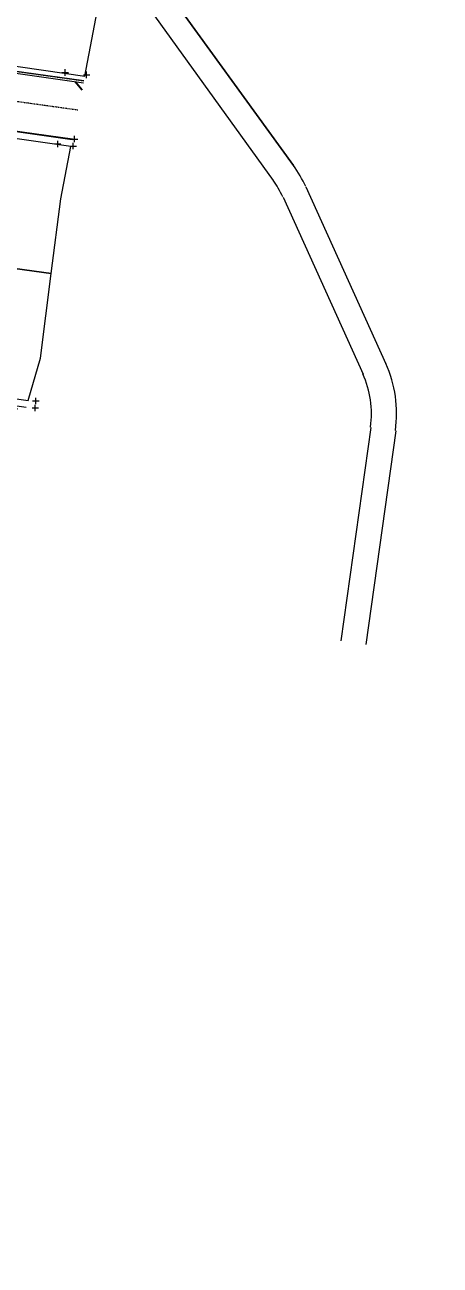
# Model space of a CAD drawing. Header units: metres. Extents: x 678 to 2349, y 417 to 1219.
# Drawn here: x 1130.1 to 1194.6, y 727.8 to 920.4 of the extents above; entities that cross this region are included whole.
import ezdxf

# ---------------------------------------------------------------- set-up
doc = ezdxf.new("R2010")
doc.units = ezdxf.units.M
doc.linetypes.add('CENTRO1', pattern=[0.44, 0.2, -0.08, 0.08, -0.08])
doc.layers.add('linea 1', color=1, linetype='Continuous')
doc.layers.add('V-NODE', color=1, linetype='Continuous')
doc.layers.add('PDF2_area escolar', color=7, linetype='Continuous', true_color=0x989898)
doc.layers.add('PDF_Geometry', color=7, linetype='Continuous', true_color=0x797979)

# ---------------------------------------------------------------- blocks, each defined once
blk = doc.blocks.new('base')
at = {"layer": 'PDF_Geometry', "lineweight": 25, "extrusion": (-0.000787417, 0.063364, 0.99799), "elevation": 0.03}
for points in [[(-314.36, -197.29), (-299.6, -195.68), (-292.74, -194.19), (-282.66, -192.11), (-274.48, -190.36), (-258.04, -185.15), (-248.03, -180.61), (-240.54, -177.71), (-228.64, -174.04), (-222.73, -172.71), (-217.38, -171.04), (-209.93, -169.25), (-202.16, -164.76), (-196.2, -160.28), (-195.07, -159.82), (-178.09, -157.46), (-154.3, -156.61), (-136.67, -154.61), (-124.44, -153.16), (-118.07, -151.47), (-100.79, -146.65), (-80.95, -140.97), (-73.38, -139.33), (-61.69, -135.82), (-40.5, -131.6), (-37.73, -130.87), (-17.66, -129.44), (1.31, -127.46), (21.09, -124.93), (41.01, -122.83), (47.38, -123.46), (63.59, -123.19), (81.4, -124.31), (85.64, -96.07), (88.7, -66.39), (92.81, -40.78), (97.16, -22.39), (100.6, -1.56), (102.48, 8.32), (109.69, 37.36), (117.53, 76.62), (126.22, 115.64), (131.51, 149.59), (134.68, 173.97), (136.92, 195.59), (139.96, 229.68), (141.56, 250.68), (142.61, 271.37), (143.25, 283.21), (147.07, 312.94), (152.58, 355.63), (153.55, 396.04), (150.87, 418.02), (151.78, 438.64), (150.96, 458.03), (151.78, 438.64), (150.87, 418.02), (153.55, 396.04), (152.58, 355.63), (147.07, 312.94), (143.25, 283.21), (142.61, 271.37), (141.56, 250.68), (139.96, 229.68), (136.92, 195.59), (134.68, 173.97), (131.51, 149.59), (126.22, 115.64), (117.53, 76.62), (109.69, 37.36), (102.48, 8.32), (100.6, -1.56), (97.16, -22.39), (92.81, -40.78), (88.7, -66.39), (85.64, -96.07), (81.4, -124.31), (63.59, -123.19), (47.38, -123.46), (41.01, -122.83), (21.09, -124.93), (1.31, -127.46), (-17.66, -129.44), (-37.73, -130.87), (-40.5, -131.6), (-61.69, -135.82), (-73.38, -139.33), (-80.95, -140.97), (-100.79, -146.65), (-118.07, -151.47), (-124.44, -153.16), (-136.67, -154.61), (-154.3, -156.61), (-178.09, -157.46), (-195.07, -159.82), (-196.2, -160.28), (-202.16, -164.76), (-209.93, -169.25), (-217.38, -171.04), (-222.73, -172.71), (-228.64, -174.04), (-240.54, -177.71), (-248.03, -180.61), (-258.04, -185.15), (-274.48, -190.36), (-282.66, -192.11), (-292.74, -194.19), (-299.6, -195.68), (-314.36, -197.29), (-312.18, -178.45), (-309.15, -157.9), (-306.88, -132.9), (-305.82, -118), (-298.64, -78.8), (-291.06, -45.08), (-282.25, -15.12), (-275.64, 10.47), (-270.32, 33.9), (-263.82, 63.16), (-258.15, 86.41), (-284.42, 123.89)], [(-255.13, 108.39), (-164.82, 94.36), (-163.42, 92.48), (-169.4, 54.06), (-171.28, 52.66), (-262.92, 66.86)], [(-253.28, 117.21), (-163.47, 103.24), (-161.54, 104.68), (-155.57, 143.05), (-157.01, 144.98), (-245.63, 158.72)], [(-289.49, 124.96), (-301.59, 152.67)], [(-285.92, 126.52), (-298.02, 154.23)], [(-299.11, 162.52), (-294.05, 195.67)], [(-302.98, 163.08), (-297.91, 196.28)]]:
    blk.add_lwpolyline(points, dxfattribs=at)
for points in [[(-242.15, 105.25), (-255.35, 107.31), (-259.3, 88.03), (-258.15, 86.41), (-257.89, 87.44), (-245.23, 85.5)], [(-287.62, 121.63), (-267.3, 92.8)], [(-236.55, 135.97), (-249.76, 137.98), (-251.39, 126.35), (-253.06, 118.25), (-239.59, 116.17)], [(-233.48, 155.73), (-245.95, 157.65), (-247.94, 151.12), (-249.76, 137.98), (-236.55, 135.97)]]:
    blk.add_lwpolyline(points, close=True, dxfattribs=at)
at = {"layer": 'PDF_Geometry', "color": 3, "lineweight": 40, "extrusion": (-0.000787417, 0.063364, 0.99799), "elevation": 0.03}
blk.add_lwpolyline([(-254.91, 109.48), (-253.86, 108.19)], dxfattribs=at)
blk = doc.blocks.new('*U4421')
at = {"color": 0, "linetype": 'ByBlock', "lineweight": -2, "transparency": 16777216}
for p, q in [((-1, 0), (1, 0)), ((0, -1), (0, 1))]:
    blk.add_line(p, q, dxfattribs=at)
blk = doc.blocks.new('*U4493', base_point=(1139.679, 912.62, 1006.953))
at = {"layer": 'V-NODE', "color": 5, "lineweight": -2, "xscale": 0.5, "yscale": 0.5, "zscale": 0.5}
blk.add_blockref('*U4421', (1139.679, 912.62, 1006.953), dxfattribs=at)
blk = doc.blocks.new('*U4496', base_point=(1136.344, 912.99, 1005.778))
at = {"layer": 'V-NODE', "color": 5, "lineweight": -2, "xscale": 0.5, "yscale": 0.5, "zscale": 0.5}
blk.add_blockref('*U4421', (1136.344, 912.99, 1005.778), dxfattribs=at)
blk = doc.blocks.new('*U4559', base_point=(1135.195, 901.902, 1006.471))
at = {"layer": 'V-NODE', "color": 5, "lineweight": -2, "xscale": 0.5, "yscale": 0.5, "zscale": 0.5}
blk.add_blockref('*U4421', (1135.195, 901.902, 1006.471), dxfattribs=at)
blk = doc.blocks.new('*U4562', base_point=(1137.603, 901.566, 1007.286))
at = {"layer": 'V-NODE', "color": 5, "lineweight": -2, "xscale": 0.5, "yscale": 0.5, "zscale": 0.5}
blk.add_blockref('*U4421', (1137.603, 901.566, 1007.286), dxfattribs=at)
blk = doc.blocks.new('*U4565', base_point=(1137.81, 902.655, 1007.276))
at = {"layer": 'V-NODE', "color": 5, "lineweight": -2, "xscale": 0.5, "yscale": 0.5, "zscale": 0.5}
blk.add_blockref('*U4421', (1137.81, 902.655, 1007.276), dxfattribs=at)
blk = doc.blocks.new('*U4568', base_point=(1131.789, 861.984, 1009.712))
at = {"layer": 'V-NODE', "color": 5, "lineweight": -2, "xscale": 0.5, "yscale": 0.5, "zscale": 0.5}
blk.add_blockref('*U4421', (1131.789, 861.984, 1009.712), dxfattribs=at)
blk = doc.blocks.new('*U4571', base_point=(1131.707, 860.89, 1009.784))
at = {"layer": 'V-NODE', "color": 5, "lineweight": -2, "xscale": 0.5, "yscale": 0.5, "zscale": 0.5}
blk.add_blockref('*U4421', (1131.707, 860.89, 1009.784), dxfattribs=at)

msp = doc.modelspace()

# ---------------------------------------------------------------- linework, layer by layer
msp.add_line((1046.16804, 915.39615, 2012.758), (1137.47774, 902.66343, 2012.758))
at = {"elevation": 0.003}
for points in [[(1139.25811, 911.70418), (1048.62136, 924.34307), (1047.60942, 925.67113), (1053.05751, 964.69795), (1054.52569, 965.81219), (1146.49138, 952.98799)], [(1139.25811, 911.70418), (1048.62136, 924.34307), (1047.60942, 925.67113)]]:
    msp.add_lwpolyline(points, dxfattribs=at)
msp.add_lwpolyline([(1128.97799, 860.73016), (1042.11037, 872.84346), (1040.52479, 874.92113), (1046.01238, 914.23091), (1047.33187, 915.23386), (1137.47774, 902.66343)])
at = {"layer": 'linea 1', "color": 7, "linetype": 'CENTRO1', "true_color": 0xffffff, "elevation": 0.003}
msp.add_lwpolyline([(1047.44002, 924.5078), (1139.25811, 911.70418)], dxfattribs=at)
at = {"layer": 'linea 1', "linetype": 'CENTRO1', "elevation": 0.003}
msp.add_lwpolyline([(1046.80403, 919.95198), (1138.36793, 907.18381)], dxfattribs=at)
at = {"layer": 'PDF_Geometry', "lineweight": 25, "extrusion": (-0.000787417, 0.063364, 0.99799)}
for centre, radius, start, end in [((-1167.43922, -807.46626, 1060.76006), 18.89864, 203.6228569, 215.163932), ((-1167.4388, -807.46615, 1060.76006), 14.98582, 203.6225309, 215.1633667), ((-1179.54293, -779.76211, 1060.76006), 18.89865, 171.3063577, 203.6226689), ((-1179.54308, -779.76209, 1060.76006), 14.98527, 171.3063379, 203.6228828)]:
    msp.add_arc(centre, radius, start, end, dxfattribs=at)

# ---------------------------------------------------------------- block references
at = {"layer": 'PDF2_area escolar'}
msp.add_blockref('base', (882.736, 1016.336, 999.038), dxfattribs=at)
at = {"layer": 'V-NODE'}
for name, p in [('*U4496', (1136.346, 912.988, 1005.781)), ('*U4493', (1139.681, 912.618, 1006.956)), ('*U4559', (1135.197, 901.9, 1006.474)), ('*U4562', (1137.605, 901.564, 1007.289)), ('*U4565', (1137.812, 902.653, 1007.279)), ('*U4571', (1131.709, 860.888, 1009.787)), ('*U4568', (1131.791, 861.982, 1009.715))]:
    msp.add_blockref(name, p, dxfattribs=at)

doc.saveas('drawing.dxf')
